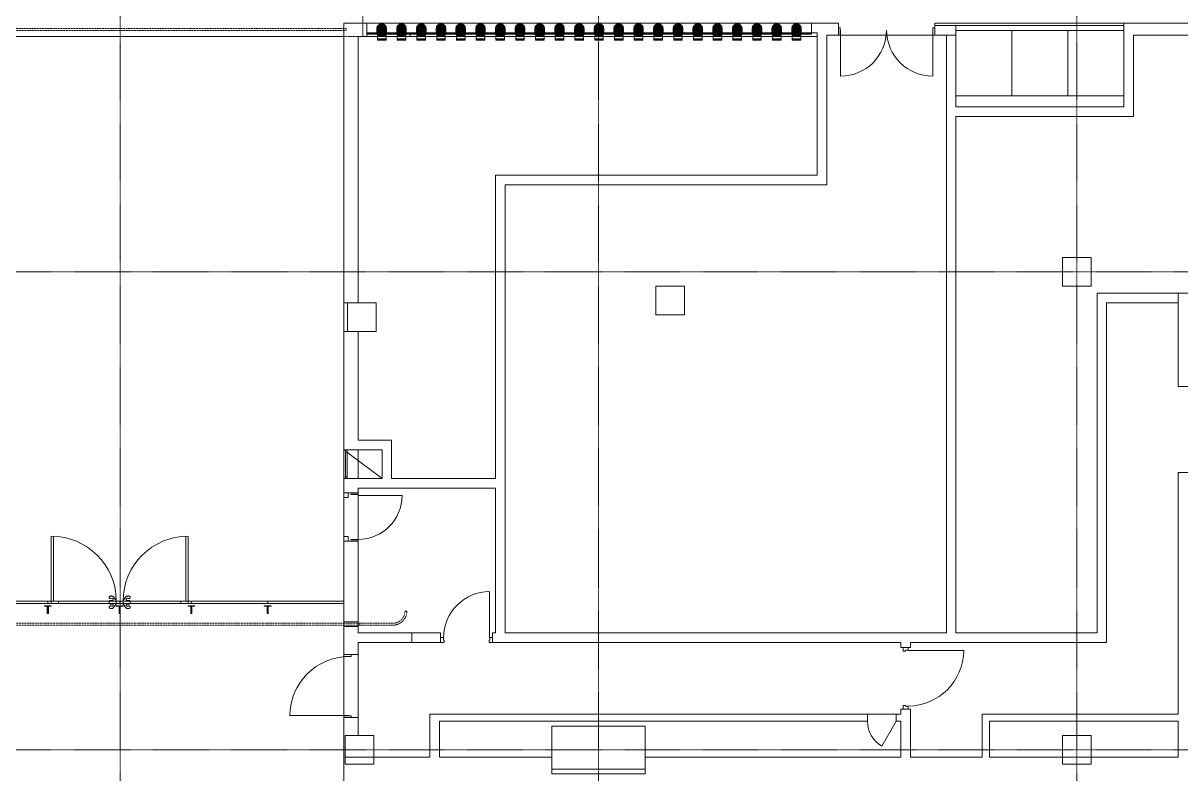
# Model space of a CAD drawing. Header units: millimetres. Extents: x -1578195 to 622687, y -255792 to 391308.
# Drawn here: x -1490784 to -1466575, y 65766 to 81466 of the extents above; entities that cross this region are included whole.
import ezdxf

# ---------------------------------------------------------------- set-up
doc = ezdxf.new("R2010")
doc.units = ezdxf.units.MM
doc.linetypes.add('Grid Line', pattern=[21, 12, -3, 3, -3])
doc.linetypes.add('Overhead', pattern=[1.8, 1.2, -0.6])
for name, color, linetype, lineweight in [('A-200-M_WALL', 113, 'Continuous', 9), ('A-200-M_WALL_INT', 2, 'Continuous', 9), ('A-214-M_CURT_WALL', 52, 'Continuous', 5), ('A-215-M_CURT_PANEL', 51, 'Continuous', 5), ('A-230-M_FLOOR', 192, 'Continuous', 18), ('A-314-M_WINDOW', 151, 'Continuous', 5), ('A-325-M_DOOR', 31, 'Continuous', 5), ('A-325-M_DOOR__FRAME', 31, 'Continuous', 18), ('A-770-MH_FFE_SA', 91, 'Overhead', 5), ('S-280-M_COLUMN', 52, 'Continuous', 9), ('Z-030-M_GRID', 191, 'Continuous', 5), ('Z-060-M_DETAIL', 92, 'Continuous', 5), ('Z-060-M_LINE_MEDIUM', 33, 'Continuous', 9)]:
    doc.layers.add(name, color=color, linetype=linetype, lineweight=lineweight)

# ---------------------------------------------------------------- blocks, each defined once
blk = doc.blocks.new('0291')
at = {"layer": 'A-214-M_CURT_WALL', "extrusion": (0, 0, -1)}
for points in [[(-45325, 105862), (-45350, 105862), (-45350, 106010), (-45408, 106010), (-45408, 106022), (-45268, 106022), (-45268, 106010), (-45325, 106010)], [(-46825, 105862), (-46850, 105862), (-46850, 106010), (-46908, 106010), (-46908, 106022), (-46768, 106022), (-46768, 106010), (-46825, 106010)], [(-48325, 105862), (-48350, 105862), (-48350, 106010), (-48408, 106010), (-48408, 106022), (-48268, 106022), (-48268, 106010), (-48325, 106010)], [(-49920, 105862), (-49945, 105862), (-49945, 106010), (-50003, 106010), (-50003, 106022), (-49863, 106022), (-49863, 106010), (-49920, 106010)]]:
    blk.add_hatch(color=1, dxfattribs=at).paths.add_polyline_path(points, flags=0)
at = {"layer": 'Z-060-M_DETAIL', "extrusion": (0, 0, -1)}
for points in [[(-52418, 117969), (-52418, 118094), (-52415, 118120), (-52405, 118144), (-52389, 118165), (-52368, 118181), (-52344, 118191), (-52318, 118194), (-52292, 118191), (-52268, 118181), (-52248, 118165), (-52232, 118144), (-52222, 118120), (-52218, 118094), (-52218, 117969)], [(-52831, 117969), (-52831, 118094), (-52828, 118120), (-52818, 118144), (-52802, 118165), (-52781, 118181), (-52757, 118191), (-52731, 118194), (-52705, 118191), (-52681, 118181), (-52661, 118165), (-52645, 118144), (-52635, 118120), (-52631, 118094), (-52631, 117969)], [(-53244, 117969), (-53244, 118094), (-53241, 118120), (-53231, 118144), (-53215, 118165), (-53194, 118181), (-53170, 118191), (-53144, 118194), (-53118, 118191), (-53094, 118181), (-53074, 118165), (-53058, 118144), (-53048, 118120), (-53044, 118094), (-53044, 117969)], [(-53657, 117969), (-53657, 118094), (-53654, 118120), (-53644, 118144), (-53628, 118165), (-53607, 118181), (-53583, 118191), (-53557, 118194), (-53531, 118191), (-53507, 118181), (-53487, 118165), (-53471, 118144), (-53461, 118120), (-53457, 118094), (-53457, 117969)], [(-54070, 117969), (-54070, 118094), (-54067, 118120), (-54057, 118144), (-54041, 118165), (-54020, 118181), (-53996, 118191), (-53970, 118194), (-53944, 118191), (-53920, 118181), (-53900, 118165), (-53884, 118144), (-53874, 118120), (-53870, 118094), (-53870, 117969)], [(-54483, 117969), (-54483, 118094), (-54480, 118120), (-54470, 118144), (-54454, 118165), (-54433, 118181), (-54409, 118191), (-54383, 118194), (-54357, 118191), (-54333, 118181), (-54313, 118165), (-54297, 118144), (-54287, 118120), (-54283, 118094), (-54283, 117969)], [(-54896, 117969), (-54896, 118094), (-54893, 118120), (-54883, 118144), (-54867, 118165), (-54846, 118181), (-54822, 118191), (-54796, 118194), (-54770, 118191), (-54746, 118181), (-54726, 118165), (-54710, 118144), (-54700, 118120), (-54696, 118094), (-54696, 117969)], [(-55309, 117969), (-55309, 118094), (-55306, 118120), (-55296, 118144), (-55280, 118165), (-55259, 118181), (-55235, 118191), (-55209, 118194), (-55183, 118191), (-55159, 118181), (-55139, 118165), (-55123, 118144), (-55113, 118120), (-55109, 118094), (-55109, 117969)], [(-55722, 117969), (-55722, 118094), (-55719, 118120), (-55709, 118144), (-55693, 118165), (-55672, 118181), (-55648, 118191), (-55622, 118194), (-55596, 118191), (-55572, 118181), (-55552, 118165), (-55536, 118144), (-55526, 118120), (-55522, 118094), (-55522, 117969)], [(-56135, 117969), (-56135, 118094), (-56132, 118120), (-56122, 118144), (-56106, 118165), (-56085, 118181), (-56061, 118191), (-56035, 118194), (-56009, 118191), (-55985, 118181), (-55965, 118165), (-55949, 118144), (-55939, 118120), (-55935, 118094), (-55935, 117969)], [(-56548, 117969), (-56548, 118094), (-56545, 118120), (-56535, 118144), (-56519, 118165), (-56498, 118181), (-56474, 118191), (-56448, 118194), (-56422, 118191), (-56398, 118181), (-56378, 118165), (-56362, 118144), (-56352, 118120), (-56348, 118094), (-56348, 117969)], [(-56961, 117969), (-56961, 118094), (-56958, 118120), (-56948, 118144), (-56932, 118165), (-56911, 118181), (-56887, 118191), (-56861, 118194), (-56835, 118191), (-56811, 118181), (-56791, 118165), (-56775, 118144), (-56765, 118120), (-56761, 118094), (-56761, 117969)], [(-57374, 117969), (-57374, 118094), (-57371, 118120), (-57361, 118144), (-57345, 118165), (-57324, 118181), (-57300, 118191), (-57274, 118194), (-57248, 118191), (-57224, 118181), (-57204, 118165), (-57188, 118144), (-57178, 118120), (-57174, 118094), (-57174, 117969)], [(-57787, 117969), (-57787, 118094), (-57784, 118120), (-57774, 118144), (-57758, 118165), (-57737, 118181), (-57713, 118191), (-57687, 118194), (-57661, 118191), (-57637, 118181), (-57617, 118165), (-57601, 118144), (-57591, 118120), (-57587, 118094), (-57587, 117969)], [(-58200, 117969), (-58200, 118094), (-58197, 118120), (-58187, 118144), (-58171, 118165), (-58150, 118181), (-58126, 118191), (-58100, 118194), (-58074, 118191), (-58050, 118181), (-58030, 118165), (-58014, 118144), (-58004, 118120), (-58000, 118094), (-58000, 117969)], [(-58613, 117969), (-58613, 118094), (-58610, 118120), (-58600, 118144), (-58584, 118165), (-58563, 118181), (-58539, 118191), (-58513, 118194), (-58487, 118191), (-58463, 118181), (-58443, 118165), (-58427, 118144), (-58417, 118120), (-58413, 118094), (-58413, 117969)], [(-59026, 117969), (-59026, 118094), (-59023, 118120), (-59013, 118144), (-58997, 118165), (-58976, 118181), (-58952, 118191), (-58926, 118194), (-58900, 118191), (-58876, 118181), (-58856, 118165), (-58840, 118144), (-58830, 118120), (-58826, 118094), (-58826, 117969)], [(-59439, 117969), (-59439, 118094), (-59436, 118120), (-59426, 118144), (-59410, 118165), (-59389, 118181), (-59365, 118191), (-59339, 118194), (-59313, 118191), (-59289, 118181), (-59269, 118165), (-59253, 118144), (-59243, 118120), (-59239, 118094), (-59239, 117969)], [(-59852, 117969), (-59852, 118094), (-59849, 118120), (-59839, 118144), (-59823, 118165), (-59802, 118181), (-59778, 118191), (-59752, 118194), (-59726, 118191), (-59702, 118181), (-59682, 118165), (-59666, 118144), (-59656, 118120), (-59652, 118094), (-59652, 117969)], [(-60265, 117969), (-60265, 118094), (-60262, 118120), (-60252, 118144), (-60236, 118165), (-60215, 118181), (-60191, 118191), (-60165, 118194), (-60139, 118191), (-60115, 118181), (-60095, 118165), (-60079, 118144), (-60069, 118120), (-60065, 118094), (-60065, 117969)], [(-60678, 117969), (-60678, 118094), (-60675, 118120), (-60665, 118144), (-60649, 118165), (-60628, 118181), (-60604, 118191), (-60578, 118194), (-60552, 118191), (-60528, 118181), (-60508, 118165), (-60492, 118144), (-60482, 118120), (-60478, 118094), (-60478, 117969)], [(-61091, 117969), (-61091, 118094), (-61088, 118120), (-61078, 118144), (-61062, 118165), (-61041, 118181), (-61017, 118191), (-60991, 118194), (-60965, 118191), (-60941, 118181), (-60921, 118165), (-60905, 118144), (-60895, 118120), (-60891, 118094), (-60891, 117969)]]:
    blk.add_hatch(color=1, dxfattribs=at).paths.add_polyline_path(points, flags=0)
at = {"layer": 'A-200-M_WALL', "color": 1, "lineweight": 5}
blk.add_line((67835, 118156), (67835, 118206), dxfattribs=at)
at = {"layer": 'A-200-M_WALL_INT', "color": 1}
for p, q in [((51525, 118206), (51525, 112356)), ((51525, 118206), (61868, 118206)), ((52005, 117981), (52005, 118206)), ((61308, 118206), (61308, 118006)), ((61868, 117956), (61868, 118206)), ((63882, 118206), (63882, 117956)), ((67835, 118206), (63882, 118206)), ((63882, 118156), (67835, 118156)), ((64325, 118056), (64325, 118156)), ((70325, 118206), (67835, 118206)), ((67835, 118156), (67835, 118056)), ((51825, 112356), (51825, 117926)), ((51825, 117926), (52005, 117926)), ((52218, 118006), (52005, 118006)), ((52218, 117981), (52005, 117981)), ((52005, 117926), (52005, 117976)), ((52005, 117976), (52218, 117976)), ((52631, 118006), (52418, 118006)), ((52631, 117981), (52418, 117981)), ((52418, 117976), (52631, 117976)), ((53044, 118006), (52831, 118006)), ((53044, 117981), (52831, 117981)), ((52831, 117976), (53044, 117976)), ((53457, 118006), (53244, 118006)), ((53457, 117981), (53244, 117981)), ((53244, 117976), (53457, 117976)), ((53870, 118006), (53657, 118006)), ((53870, 117981), (53657, 117981)), ((53657, 117976), (53870, 117976)), ((54283, 118006), (54070, 118006)), ((54283, 117981), (54070, 117981)), ((54070, 117976), (54283, 117976)), ((54696, 118006), (54483, 118006)), ((54696, 117981), (54483, 117981)), ((54483, 117976), (54696, 117976)), ((55109, 118006), (54896, 118006)), ((55109, 117981), (54896, 117981)), ((54896, 117976), (55109, 117976)), ((55522, 118006), (55309, 118006)), ((55522, 117981), (55309, 117981)), ((55309, 117976), (55522, 117976)), ((55935, 118006), (55722, 118006)), ((55935, 117981), (55722, 117981)), ((55722, 117976), (55935, 117976)), ((56348, 118006), (56135, 118006)), ((56348, 117981), (56135, 117981)), ((56135, 117976), (56348, 117976)), ((56761, 118006), (56548, 118006)), ((56761, 117981), (56548, 117981)), ((56548, 117976), (56761, 117976)), ((57174, 118006), (56961, 118006)), ((57174, 117981), (56961, 117981)), ((56961, 117976), (57174, 117976)), ((57587, 118006), (57374, 118006)), ((57587, 117981), (57374, 117981)), ((57374, 117976), (57587, 117976)), ((58000, 118006), (57787, 118006)), ((58000, 117981), (57787, 117981)), ((57787, 117976), (58000, 117976)), ((58413, 118006), (58200, 118006)), ((58413, 117981), (58200, 117981)), ((58200, 117976), (58413, 117976)), ((58826, 118006), (58613, 118006)), ((58826, 117981), (58613, 117981)), ((58613, 117976), (58826, 117976)), ((59239, 118006), (59026, 118006)), ((59239, 117981), (59026, 117981)), ((59026, 117976), (59239, 117976)), ((59652, 118006), (59439, 118006)), ((59652, 117981), (59439, 117981)), ((59439, 117976), (59652, 117976)), ((60065, 118006), (59852, 118006)), ((60065, 117981), (59852, 117981)), ((59852, 117976), (60065, 117976)), ((60478, 118006), (60265, 118006)), ((60478, 117981), (60265, 117981)), ((60265, 117976), (60478, 117976)), ((60891, 118006), (60678, 118006)), ((60891, 117981), (60678, 117981)), ((60678, 117976), (60891, 117976)), ((61425, 118006), (61091, 118006)), ((61308, 117981), (61091, 117981)), ((61091, 117976), (61308, 117976)), ((61308, 117976), (61308, 117981)), ((61425, 118006), (61425, 115026)), ((61625, 114826), (61625, 117956)), ((61625, 117956), (61868, 117956)), ((63882, 117956), (64325, 117956)), ((64325, 117956), (64125, 117956)), ((64125, 117956), (64125, 105456)), ((68035, 117956), (70325, 117956)), ((68035, 116256), (68035, 117956)), ((64325, 116456), (64325, 116686)), ((67835, 116686), (67835, 116456)), ((67835, 116456), (64325, 116456)), ((64325, 105456), (64325, 116256)), ((64325, 116256), (68035, 116256)), ((54700, 115026), (54700, 108684)), ((61425, 115026), (54700, 115026)), ((54900, 105456), (54900, 114826)), ((54900, 114826), (61625, 114826)), ((51525, 112356), (51825, 112356)), ((51600, 112356), (51525, 112356)), ((51525, 112356), (51525, 111756)), ((51600, 111756), (51600, 112356)), ((67275, 112556), (67275, 105456)), ((70325, 112556), (67275, 112556)), ((67475, 105256), (67475, 112356)), ((67475, 112356), (68975, 112356)), ((68975, 112556), (68975, 110606)), ((51525, 111756), (51600, 111756)), ((51525, 111756), (51525, 109279)), ((51825, 111756), (51600, 111756)), ((51825, 109484), (51825, 111756)), ((68975, 110606), (69175, 110606)), ((52525, 109484), (51825, 109484)), ((52525, 108684), (52525, 109484)), ((51525, 109284), (52325, 109284)), ((51595, 109284), (51825, 109284)), ((51825, 109284), (51825, 108684)), ((52325, 109284), (52325, 108684)), ((68975, 108806), (68975, 103756)), ((70075, 108806), (68975, 108806)), ((51525, 108689), (51525, 108384)), ((51825, 108684), (51525, 108684)), ((52325, 108684), (51825, 108684)), ((51825, 108484), (54700, 108484)), ((51825, 108384), (51825, 108484)), ((54700, 108684), (52525, 108684)), ((54700, 108484), (54700, 105456)), ((51525, 108384), (51825, 108384)), ((51825, 107370), (51525, 107370)), ((51525, 107370), (51525, 105686)), ((51825, 105686), (51825, 107370)), ((51525, 105686), (51825, 105686)), ((51825, 105586), (51525, 105586)), ((51525, 105586), (51525, 104999)), ((51825, 105456), (51825, 105586)), ((53549, 105456), (51825, 105456)), ((52950, 105256), (52950, 105456)), ((53549, 105256), (53549, 105456)), ((54700, 105456), (54637, 105456)), ((54637, 105456), (54637, 105256)), ((64125, 105456), (54900, 105456)), ((67275, 105456), (64325, 105456)), ((51825, 104999), (51825, 105256)), ((51825, 105256), (53549, 105256)), ((54637, 105256), (63175, 105256)), ((63175, 105256), (63175, 105150)), ((63175, 105150), (63375, 105150)), ((63375, 105256), (67475, 105256)), ((63375, 105150), (63375, 105256)), ((51525, 104999), (51825, 104999)), ((63375, 103862), (63175, 103862)), ((63175, 103862), (63175, 103756)), ((63375, 102856), (63375, 103862)), ((51825, 103685), (51525, 103685)), ((51525, 103685), (51525, 103306)), ((51825, 103306), (51825, 103685)), ((62475, 103756), (53325, 103756)), ((53325, 103756), (53325, 102856)), ((62475, 103606), (62475, 103756)), ((63175, 103756), (63075, 103756)), ((63075, 103756), (63075, 103606)), ((68975, 103756), (64875, 103756)), ((64875, 103756), (64875, 102856)), ((53525, 103606), (62475, 103606)), ((53525, 102856), (53525, 103606)), ((63075, 103606), (63175, 103606)), ((63175, 103606), (63175, 102856)), ((65025, 103606), (68975, 103606)), ((65025, 102856), (65025, 103606)), ((68975, 103606), (68975, 102856)), ((51525, 103306), (51525, 102706)), ((51550, 102856), (51550, 103306)), ((51550, 103306), (51825, 103306)), ((51525, 102706), (51527, 102706)), ((51527, 102706), (51527, 99576)), ((53325, 102856), (51550, 102856)), ((55875, 102856), (53525, 102856)), ((55875, 102606), (55875, 102856)), ((63175, 102856), (57825, 102856)), ((57825, 102856), (57825, 102606)), ((64875, 102856), (63375, 102856)), ((68975, 102856), (65025, 102856)), ((57825, 102606), (55875, 102606))]:
    blk.add_line(p, q, dxfattribs=at)
at = {"layer": 'A-214-M_CURT_WALL', "color": 1, "lineweight": 9, "extrusion": (0, 0, -1)}
for p, q in [((45338, 106022), (45268, 106022)), ((45268, 106022), (45268, 106010)), ((45268, 106010), (45325, 106010)), ((45325, 106010), (45325, 105862)), ((45325, 105862), (45350, 105862)), ((45408, 106022), (45338, 106022)), ((45350, 105862), (45350, 106010)), ((45350, 106010), (45408, 106010)), ((45408, 106010), (45408, 106022)), ((46838, 106022), (46768, 106022)), ((46768, 106022), (46768, 106010)), ((46768, 106010), (46825, 106010)), ((46825, 106010), (46825, 105862)), ((46825, 105862), (46850, 105862)), ((46908, 106022), (46838, 106022)), ((46850, 105862), (46850, 106010)), ((46850, 106010), (46908, 106010)), ((46908, 106010), (46908, 106022)), ((48338, 106022), (48268, 106022)), ((48268, 106022), (48268, 106010)), ((48268, 106010), (48325, 106010)), ((48325, 106010), (48325, 105862)), ((48325, 105862), (48350, 105862)), ((48408, 106022), (48338, 106022)), ((48350, 105862), (48350, 106010)), ((48350, 106010), (48408, 106010)), ((48408, 106010), (48408, 106022)), ((49933, 106022), (49863, 106022)), ((49863, 106022), (49863, 106010)), ((49863, 106010), (49920, 106010)), ((49920, 106010), (49920, 105862)), ((49920, 105862), (49945, 105862)), ((50003, 106022), (49933, 106022)), ((49945, 105862), (49945, 106010)), ((49945, 106010), (50003, 106010)), ((50003, 106010), (50003, 106022))]:
    blk.add_line(p, q, dxfattribs=at)
for centre, start, end in [((-52318, 118094), 36.6454, 42.023), ((-52318, 118094), 77.977, 83.3546), ((-52318, 118094), 96.6454, 102.023), ((-52318, 118094), 137.977, 143.3546), ((-52731, 118094), 36.6454, 42.023), ((-52731, 118094), 77.977, 83.3546), ((-52731, 118094), 96.6454, 102.023), ((-52731, 118094), 137.977, 143.3546), ((-53144, 118094), 36.6454, 42.023), ((-53144, 118094), 77.977, 83.3546), ((-53144, 118094), 96.6454, 102.023), ((-53144, 118094), 137.977, 143.3546), ((-53557, 118094), 36.6454, 42.023), ((-53557, 118094), 77.977, 83.3546), ((-53557, 118094), 96.6454, 102.023), ((-53557, 118094), 137.977, 143.3546), ((-53970, 118094), 36.6454, 42.023), ((-53970, 118094), 77.977, 83.3546), ((-53970, 118094), 96.6454, 102.023), ((-53970, 118094), 137.977, 143.3546), ((-54383, 118094), 36.6454, 42.023), ((-54383, 118094), 77.977, 83.3546), ((-54383, 118094), 96.6454, 102.023), ((-54383, 118094), 137.977, 143.3546), ((-54796, 118094), 36.6454, 42.023), ((-54796, 118094), 77.977, 83.3546), ((-54796, 118094), 96.6454, 102.023), ((-54796, 118094), 137.977, 143.3546), ((-55209, 118094), 36.6454, 42.023), ((-55209, 118094), 77.977, 83.3546), ((-55209, 118094), 96.6454, 102.023), ((-55209, 118094), 137.977, 143.3546), ((-55622, 118094), 36.6454, 42.023), ((-55622, 118094), 77.977, 83.3546), ((-55622, 118094), 96.6454, 102.023), ((-55622, 118094), 137.977, 143.3546), ((-56035, 118094), 36.6454, 42.023), ((-56035, 118094), 77.977, 83.3546), ((-56035, 118094), 96.6454, 102.023), ((-56035, 118094), 137.977, 143.3546), ((-56448, 118094), 36.6454, 42.023), ((-56448, 118094), 77.977, 83.3546), ((-56448, 118094), 96.6454, 102.023), ((-56448, 118094), 137.977, 143.3546), ((-56861, 118094), 36.6454, 42.023), ((-56861, 118094), 77.977, 83.3546), ((-56861, 118094), 96.6454, 102.023), ((-56861, 118094), 137.977, 143.3546), ((-57274, 118094), 36.6454, 42.023), ((-57274, 118094), 77.977, 83.3546), ((-57274, 118094), 96.6454, 102.023), ((-57274, 118094), 137.977, 143.3546), ((-57687, 118094), 36.6454, 42.023), ((-57687, 118094), 77.977, 83.3546), ((-57687, 118094), 96.6454, 102.023), ((-57687, 118094), 137.977, 143.3546), ((-58100, 118094), 36.6454, 42.023), ((-58100, 118094), 77.977, 83.3546), ((-58100, 118094), 96.6454, 102.023), ((-58100, 118094), 137.977, 143.3546), ((-58513, 118094), 36.6454, 42.023), ((-58513, 118094), 77.977, 83.3546), ((-58513, 118094), 96.6454, 102.023), ((-58513, 118094), 137.977, 143.3546), ((-58926, 118094), 36.6454, 42.023), ((-58926, 118094), 77.977, 83.3546), ((-58926, 118094), 96.6454, 102.023), ((-58926, 118094), 137.977, 143.3546), ((-59339, 118094), 36.6454, 42.023), ((-59339, 118094), 77.977, 83.3546), ((-59339, 118094), 96.6454, 102.023), ((-59339, 118094), 137.977, 143.3546), ((-59752, 118094), 36.6454, 42.023), ((-59752, 118094), 77.977, 83.3546), ((-59752, 118094), 96.6454, 102.023), ((-59752, 118094), 137.977, 143.3546), ((-60165, 118094), 36.6454, 42.023), ((-60165, 118094), 77.977, 83.3546), ((-60165, 118094), 96.6454, 102.023), ((-60165, 118094), 137.977, 143.3546), ((-60578, 118094), 36.6454, 42.023), ((-60578, 118094), 77.977, 83.3546), ((-60578, 118094), 96.6454, 102.023), ((-60578, 118094), 137.977, 143.3546), ((-60991, 118094), 36.6454, 42.023), ((-60991, 118094), 77.977, 83.3546), ((-60991, 118094), 96.6454, 102.023), ((-60991, 118094), 137.977, 143.3546), ((-52318, 118094), 17.977, 23.3546), ((-52318, 118094), 156.6454, 162.023), ((-52731, 118094), 17.977, 23.3546), ((-52731, 118094), 156.6454, 162.023), ((-53144, 118094), 17.977, 23.3546), ((-53144, 118094), 156.6454, 162.023), ((-53557, 118094), 17.977, 23.3546), ((-53557, 118094), 156.6454, 162.023), ((-53970, 118094), 17.977, 23.3546), ((-53970, 118094), 156.6454, 162.023), ((-54383, 118094), 17.977, 23.3546), ((-54383, 118094), 156.6454, 162.023), ((-54796, 118094), 17.977, 23.3546), ((-54796, 118094), 156.6454, 162.023), ((-55209, 118094), 17.977, 23.3546), ((-55209, 118094), 156.6454, 162.023), ((-55622, 118094), 17.977, 23.3546), ((-55622, 118094), 156.6454, 162.023), ((-56035, 118094), 17.977, 23.3546), ((-56035, 118094), 156.6454, 162.023), ((-56448, 118094), 17.977, 23.3546), ((-56448, 118094), 156.6454, 162.023), ((-56861, 118094), 17.977, 23.3546), ((-56861, 118094), 156.6454, 162.023), ((-57274, 118094), 17.977, 23.3546), ((-57274, 118094), 156.6454, 162.023), ((-57687, 118094), 17.977, 23.3546), ((-57687, 118094), 156.6454, 162.023), ((-58100, 118094), 17.977, 23.3546), ((-58100, 118094), 156.6454, 162.023), ((-58513, 118094), 17.977, 23.3546), ((-58513, 118094), 156.6454, 162.023), ((-58926, 118094), 17.977, 23.3546), ((-58926, 118094), 156.6454, 162.023), ((-59339, 118094), 17.977, 23.3546), ((-59339, 118094), 156.6454, 162.023), ((-59752, 118094), 17.977, 23.3546), ((-59752, 118094), 156.6454, 162.023), ((-60165, 118094), 17.977, 23.3546), ((-60165, 118094), 156.6454, 162.023), ((-60578, 118094), 17.977, 23.3546), ((-60578, 118094), 156.6454, 162.023), ((-60991, 118094), 17.977, 23.3546), ((-60991, 118094), 156.6454, 162.023)]:
    blk.add_arc(centre, 100, start, end, dxfattribs=at)
at = {"layer": 'A-215-M_CURT_PANEL', "color": 1, "lineweight": 9}
for p, q in [((45338, 106116), (43743, 106116)), ((43743, 106072), (45338, 106072)), ((49933, 106116), (48338, 106116)), ((48338, 106072), (49933, 106072)), ((49933, 106072), (49933, 106116)), ((51525, 106116), (49933, 106116)), ((49933, 106116), (49933, 106072)), ((49933, 106072), (51525, 106072)), ((51525, 106072), (51525, 106116))]:
    blk.add_line(p, q, dxfattribs=at)
at = {"layer": 'A-230-M_FLOOR', "color": 1}
for p, q in [((51525, 117926), (42150, 117926)), ((54025, 117926), (52005, 117926)), ((52916, 117981), (52916, 118006)), ((52916, 117926), (52916, 117976)), ((54675, 117926), (54025, 117926)), ((59859, 117926), (54675, 117926)), ((60509, 117926), (59859, 117926)), ((61425, 117926), (60509, 117926)), ((63845, 117956), (61905, 117956)), ((51525, 107470), (51525, 108284)), ((51825, 108384), (51825, 108354)), ((51825, 108347), (51825, 107407)), ((51825, 107400), (51825, 107370)), ((51525, 105586), (51525, 105686)), ((51825, 105686), (51825, 105586)), ((51525, 103722), (51525, 104962)), ((51825, 104999), (51825, 103685)), ((62475, 103756), (63075, 103756)), ((51525, 102681), (51525, 102706)), ((51527, 102681), (51525, 102681))]:
    blk.add_line(p, q, dxfattribs=at)
at = {"layer": 'A-314-M_WINDOW', "color": 1, "lineweight": 18}
for p, q in [((51525, 109279), (51525, 108689)), ((51560, 109279), (51525, 109279)), ((51560, 109284), (51560, 109244)), ((51560, 108689), (51560, 109279)), ((51560, 109244), (51595, 109244)), ((51595, 109244), (51595, 109284)), ((51595, 108724), (51560, 108724)), ((51560, 108724), (51560, 108684)), ((51595, 108684), (51595, 108724)), ((51525, 108689), (51560, 108689))]:
    blk.add_line(p, q, dxfattribs=at)
at = {"layer": 'A-314-M_WINDOW', "color": 1}
blk.add_line((51595, 109244), (51595, 108724), dxfattribs=at)
at = {"layer": 'A-325-M_DOOR', "color": 1}
for p, q in [((61908, 118062), (61908, 117097)), ((63842, 118062), (63842, 117097)), ((51825, 108328), (52743, 108328)), ((45408, 107477), (45408, 106117)), ((45453, 107476), (45453, 106117)), ((48223, 107476), (48223, 106117)), ((48268, 107477), (48268, 106117)), ((54574, 105356), (54574, 106318)), ((45453, 106117), (45408, 106117)), ((46618, 106117), (45558, 106117)), ((45558, 106117), (45558, 106072)), ((45558, 106072), (46618, 106072)), ((46618, 106117), (46768, 106117)), ((46618, 106072), (46618, 106117)), ((46768, 106072), (46618, 106072)), ((46908, 106117), (47058, 106117)), ((47058, 106072), (46908, 106072)), ((48118, 106117), (47058, 106117)), ((47058, 106117), (47058, 106072)), ((47058, 106072), (48118, 106072)), ((48118, 106072), (48118, 106117)), ((48223, 106117), (48268, 106117)), ((63325, 105087), (64487, 105087))]:
    blk.add_line(p, q, dxfattribs=at)
at = {"layer": 'A-325-M_DOOR', "color": 1, "lineweight": 9}
for p, q in [((45408, 106117), (45338, 106117)), ((45338, 106117), (45338, 106072)), ((45338, 106072), (45408, 106072)), ((45558, 106117), (45408, 106117)), ((45408, 106117), (45408, 106072)), ((45408, 106072), (45408, 106117)), ((45408, 106072), (45558, 106072)), ((46768, 106072), (46768, 106117)), ((46838, 106117), (46768, 106117)), ((46768, 106117), (46768, 106072)), ((46768, 106072), (46838, 106072)), ((46838, 106072), (46838, 106117)), ((46838, 106117), (46908, 106117)), ((46838, 106072), (46838, 106117)), ((46908, 106072), (46838, 106072)), ((46908, 106072), (46908, 106117)), ((46908, 106117), (46908, 106072)), ((48118, 106117), (48268, 106117)), ((48268, 106072), (48118, 106072)), ((48268, 106117), (48268, 106072)), ((48268, 106117), (48338, 106117)), ((48268, 106072), (48268, 106117)), ((48338, 106072), (48268, 106072)), ((48338, 106117), (48338, 106072)), ((53549, 105356), (53609, 105356)), ((53549, 105256), (53549, 105356)), ((53609, 105356), (53609, 105303)), ((54577, 105356), (54637, 105356)), ((54577, 105303), (54577, 105356)), ((54637, 105356), (54637, 105256)), ((53624, 105256), (53549, 105256)), ((53609, 105303), (53624, 105303)), ((53624, 105303), (53624, 105256)), ((54562, 105256), (54562, 105303)), ((54562, 105303), (54577, 105303)), ((54637, 105256), (54562, 105256)), ((63325, 105150), (63225, 105150)), ((63225, 105150), (63225, 105075)), ((63225, 105075), (63272, 105075)), ((63272, 105075), (63272, 105090)), ((63272, 105090), (63325, 105090)), ((63325, 105090), (63325, 105150)), ((51525, 104962), (51525, 104999)), ((51677, 104962), (51525, 104962)), ((51677, 104999), (51677, 104962)), ((63272, 103937), (63225, 103937)), ((63225, 103937), (63225, 103862)), ((63225, 103862), (63325, 103862)), ((63272, 103922), (63272, 103937)), ((63325, 103922), (63272, 103922)), ((63325, 103862), (63325, 103922)), ((51525, 103722), (51677, 103722)), ((51525, 103685), (51525, 103722)), ((51677, 103722), (51677, 103685)), ((63075, 103606), (62775, 103087))]:
    blk.add_line(p, q, dxfattribs=at)
at = {"layer": 'A-325-M_DOOR', "color": 1, "flags": 128}
for points in [[(46629, 106219), (46627, 106217), (46625, 106215), (46623, 106212), (46621, 106209), (46619, 106206), (46619, 106203), (46618, 106199), (46618, 106196), (46618, 106192), (46619, 106189), (46620, 106186), (46622, 106183), (46623, 106181), (46625, 106178), (46628, 106176), (46631, 106174), (46634, 106173), (46637, 106171), (46640, 106171), (46644, 106170), (46647, 106170), (46650, 106171), (46653, 106172), (46656, 106173)], [(46680, 106131), (46677, 106131), (46674, 106131), (46671, 106131), (46668, 106131), (46665, 106131), (46662, 106131), (46659, 106131), (46657, 106131), (46654, 106131), (46651, 106131), (46648, 106131), (46645, 106131), (46642, 106131), (46639, 106131), (46636, 106131), (46633, 106131), (46630, 106130), (46628, 106130), (46625, 106129), (46622, 106127), (46620, 106125), (46619, 106123), (46618, 106120), (46618, 106117)], [(46618, 106072), (46618, 106069), (46619, 106066), (46620, 106064), (46622, 106062), (46625, 106060), (46628, 106060), (46630, 106059), (46633, 106059), (46636, 106059), (46639, 106058), (46642, 106058), (46645, 106058), (46648, 106058), (46651, 106058), (46654, 106058), (46657, 106058), (46659, 106058), (46662, 106058), (46665, 106058), (46668, 106058), (46671, 106058), (46674, 106058), (46677, 106058), (46680, 106058)], [(46768, 106117), (46768, 106125), (46767, 106134), (46764, 106141), (46757, 106146), (46751, 106151), (46745, 106157), (46740, 106163), (46735, 106170), (46731, 106177), (46726, 106184), (46722, 106191), (46718, 106198), (46712, 106204), (46706, 106210), (46700, 106215), (46693, 106219), (46685, 106222), (46677, 106224), (46669, 106226), (46661, 106226), (46653, 106226), (46644, 106225), (46637, 106223), (46629, 106219)], [(46629, 105971), (46637, 105967), (46644, 105964), (46653, 105963), (46661, 105963), (46669, 105964), (46677, 105965), (46685, 105967), (46693, 105970), (46700, 105975), (46706, 105979), (46712, 105985), (46718, 105991), (46722, 105998), (46726, 106005), (46731, 106012), (46735, 106019), (46740, 106026), (46745, 106032), (46751, 106038), (46757, 106043), (46764, 106048), (46767, 106056), (46768, 106064), (46768, 106072)], [(46656, 106173), (46664, 106177), (46672, 106179), (46679, 106179)], [(46679, 106179), (46682, 106179), (46685, 106178), (46688, 106177), (46691, 106176), (46693, 106174), (46696, 106172), (46698, 106170), (46700, 106167), (46701, 106164), (46702, 106161), (46702, 106158), (46703, 106155), (46703, 106153), (46702, 106150), (46701, 106147), (46700, 106144), (46698, 106141), (46696, 106139), (46694, 106137), (46691, 106135), (46688, 106133), (46685, 106132), (46683, 106132), (46680, 106131)], [(46680, 106058), (46683, 106058), (46685, 106057), (46688, 106056), (46691, 106055), (46694, 106053), (46696, 106051), (46698, 106048), (46700, 106045), (46701, 106043), (46702, 106040), (46703, 106037), (46703, 106034), (46702, 106031), (46702, 106028), (46701, 106025), (46700, 106022), (46698, 106020), (46696, 106017), (46693, 106015), (46691, 106013), (46688, 106012), (46685, 106011), (46682, 106010), (46679, 106010)], [(47046, 106219), (47039, 106223), (47031, 106225), (47023, 106226), (47015, 106226), (47007, 106226), (46999, 106224), (46991, 106222), (46983, 106219), (46976, 106215), (46969, 106210), (46963, 106204), (46958, 106198), (46954, 106191), (46949, 106184), (46945, 106177), (46941, 106170), (46936, 106163), (46931, 106157), (46925, 106151), (46918, 106146), (46912, 106141), (46909, 106134), (46908, 106125), (46908, 106117)], [(46908, 106072), (46908, 106064), (46909, 106056), (46912, 106048), (46918, 106043), (46925, 106038), (46931, 106032), (46936, 106026), (46941, 106019), (46945, 106012), (46949, 106005), (46954, 105998), (46958, 105991), (46963, 105985), (46969, 105979), (46976, 105975), (46983, 105970), (46991, 105967), (46999, 105965), (47007, 105964), (47015, 105963), (47023, 105963), (47031, 105964), (47039, 105967), (47046, 105971)], [(46996, 106131), (46993, 106132), (46990, 106132), (46987, 106133), (46985, 106135), (46982, 106137), (46980, 106139), (46978, 106141), (46976, 106144), (46975, 106147), (46974, 106150), (46973, 106153), (46973, 106155), (46973, 106158), (46974, 106161), (46975, 106164), (46976, 106167), (46978, 106170), (46980, 106172), (46982, 106174), (46985, 106176), (46988, 106177), (46991, 106178), (46994, 106179), (46996, 106179)], [(46996, 106010), (46994, 106010), (46991, 106011), (46988, 106012), (46985, 106013), (46982, 106015), (46980, 106017), (46978, 106020), (46976, 106022), (46975, 106025), (46974, 106028), (46973, 106031), (46973, 106034), (46973, 106037), (46974, 106040), (46975, 106043), (46976, 106045), (46978, 106048), (46980, 106051), (46982, 106053), (46985, 106055), (46987, 106056), (46990, 106057), (46993, 106058), (46996, 106058)], [(46996, 106179), (47004, 106179), (47012, 106177), (47020, 106173)], [(47058, 106117), (47058, 106120), (47057, 106123), (47056, 106125), (47053, 106127), (47051, 106129), (47048, 106130), (47045, 106130), (47042, 106131), (47040, 106131), (47037, 106131), (47034, 106131), (47031, 106131), (47028, 106131), (47025, 106131), (47022, 106131), (47019, 106131), (47016, 106131), (47013, 106131), (47011, 106131), (47008, 106131), (47005, 106131), (47002, 106131), (46999, 106131), (46996, 106131)], [(46996, 106058), (46999, 106058), (47002, 106058), (47005, 106058), (47008, 106058), (47011, 106058), (47013, 106058), (47016, 106058), (47019, 106058), (47022, 106058), (47025, 106058), (47028, 106058), (47031, 106058), (47034, 106058), (47037, 106058), (47040, 106059), (47042, 106059), (47045, 106059), (47048, 106060), (47051, 106060), (47053, 106062), (47056, 106064), (47057, 106066), (47058, 106069), (47058, 106072)], [(47020, 106173), (47022, 106172), (47025, 106171), (47029, 106170), (47032, 106170), (47035, 106171), (47039, 106171), (47042, 106173), (47045, 106174), (47048, 106176), (47050, 106178), (47052, 106181), (47054, 106183), (47056, 106186), (47057, 106189), (47057, 106192), (47058, 106196), (47058, 106199), (47057, 106203), (47056, 106206), (47055, 106209), (47053, 106212), (47051, 106215), (47049, 106217), (47046, 106219)], [(46656, 106016), (46653, 106017), (46650, 106018), (46647, 106019), (46644, 106019), (46640, 106019), (46637, 106018), (46634, 106017), (46631, 106015), (46628, 106013), (46625, 106011), (46623, 106009), (46622, 106006), (46620, 106003), (46619, 106000), (46618, 105997), (46618, 105994), (46618, 105990), (46619, 105987), (46619, 105983), (46621, 105980), (46623, 105977), (46625, 105975), (46627, 105973), (46629, 105971)], [(46679, 106010), (46672, 106011), (46664, 106013), (46656, 106016)], [(47020, 106016), (47012, 106013), (47004, 106011), (46996, 106010)], [(47046, 105971), (47049, 105973), (47051, 105975), (47053, 105977), (47055, 105980), (47056, 105983), (47057, 105987), (47058, 105990), (47058, 105994), (47057, 105997), (47057, 106000), (47056, 106003), (47054, 106006), (47052, 106009), (47050, 106011), (47048, 106013), (47045, 106015), (47042, 106017), (47039, 106018), (47035, 106019), (47032, 106019), (47029, 106019), (47025, 106018), (47022, 106017), (47020, 106016)]]:
    blk.add_lwpolyline(points, dxfattribs=at)
at = {"layer": 'A-325-M_DOOR', "color": 1}
for centre, radius, start, end in [((61908, 118062), 966, 270, 0), ((63842, 118062), 966, 180, 270), ((45408, 106117), 1360, 0, 90), ((48268, 106117), 1360, 90, 180), ((54574, 105356), 962, 90, 180), ((63325, 105087), 1162, 270, 0), ((63075, 103606), 600, 180, 240)]:
    blk.add_arc(centre, radius, start, end, dxfattribs=at)
at = {"layer": 'A-325-M_DOOR__FRAME', "color": 1}
for p, q in [((61905, 118108), (61868, 118108)), ((61868, 118108), (61868, 117956)), ((61868, 117956), (61905, 117956)), ((61905, 117956), (61905, 118108)), ((63882, 118108), (63845, 118108)), ((63845, 118108), (63845, 117956)), ((63845, 117956), (63882, 117956)), ((63882, 117956), (63882, 118108)), ((51525, 108384), (51615, 108384)), ((51525, 108284), (51525, 108384)), ((51615, 108284), (51525, 108284)), ((51615, 108384), (51615, 108284)), ((51673, 108354), (51825, 108354)), ((51673, 108347), (51673, 108354)), ((51825, 108347), (51673, 108347)), ((51825, 108354), (51825, 108347)), ((51525, 107470), (51615, 107470)), ((51525, 107370), (51525, 107470)), ((51615, 107370), (51525, 107370)), ((51615, 107470), (51615, 107370)), ((51673, 107407), (51825, 107407)), ((51673, 107400), (51673, 107407)), ((51825, 107400), (51673, 107400)), ((51825, 107407), (51825, 107400)), ((51633, 103725), (50399, 103725))]:
    blk.add_line(p, q, dxfattribs=at)
for centre, radius, start, end in [((51825, 108328), 918, 270, 0), ((51633, 103725), 1234, 90, 180)]:
    blk.add_arc(centre, radius, start, end, dxfattribs=at)
at = {"layer": 'A-770-MH_FFE_SA', "color": 1}
for p, q in [((51925, 117926), (51925, 118976)), ((41850, 117926), (51925, 117926)), ((51575, 118096), (42100, 118096)), ((42100, 118056), (51575, 118056)), ((51575, 118056), (51575, 118096)), ((52805, 105911), (52845, 105911)), ((42100, 105656), (51850, 105656)), ((51850, 105616), (42100, 105616)), ((51850, 105656), (52550, 105656)), ((51850, 105656), (51850, 105616)), ((51850, 105616), (52550, 105616))]:
    blk.add_line(p, q, dxfattribs=at)
for radius in [255, 295]:
    blk.add_arc((52550, 105911), radius, 270, 0, dxfattribs=at)
at = {"layer": 'S-280-M_COLUMN', "color": 1, "lineweight": 13}
for p, q in [((66550, 113306), (66550, 112706)), ((67150, 113306), (66550, 113306)), ((67150, 112706), (67150, 113306)), ((58050, 112706), (58050, 112106)), ((58650, 112706), (58050, 112706)), ((58650, 112106), (58650, 112706)), ((66550, 112706), (67150, 112706)), ((51600, 112356), (51600, 111756)), ((52200, 112356), (51600, 112356)), ((52200, 111756), (52200, 112356)), ((58050, 112106), (58650, 112106)), ((51600, 111756), (52200, 111756)), ((57825, 103506), (55875, 103506)), ((55875, 103506), (55875, 102506)), ((57825, 102506), (57825, 103506)), ((51550, 103306), (51550, 102706)), ((52150, 103306), (51550, 103306)), ((52150, 102706), (52150, 103306)), ((66550, 103306), (66550, 102706)), ((67150, 103306), (66550, 103306)), ((67150, 102706), (67150, 103306)), ((51550, 102706), (52150, 102706)), ((66550, 102706), (67150, 102706)), ((55875, 102506), (57825, 102506))]:
    blk.add_line(p, q, dxfattribs=at)
at = {"layer": 'Z-030-M_GRID', "color": 1, "linetype": 'Grid Line'}
for p, q in [((46850, 148869), (46850, 92240)), ((56850, 148869), (56850, 92240)), ((66850, 148869), (66850, 92240)), ((133257, 113006), (-14409, 113006)), ((133257, 103006), (-14409, 103006))]:
    blk.add_line(p, q, dxfattribs=at)
at = {"layer": 'Z-060-M_DETAIL', "color": 1, "extrusion": (0, 0, -1)}
for p, q in [((52408, 117948), (52228, 117948)), ((52228, 117948), (52228, 117849)), ((52408, 117936), (52228, 117936)), ((52243, 117969), (52243, 117979)), ((52243, 117979), (52393, 117979)), ((52253, 117969), (52243, 117969)), ((52243, 117969), (52243, 117924)), ((52243, 117924), (52253, 117924)), ((52253, 117924), (52253, 117969)), ((52323, 118094), (52313, 118094)), ((52313, 118094), (52313, 117969)), ((52323, 118094), (52323, 117969)), ((52393, 117969), (52383, 117969)), ((52383, 117969), (52383, 117924)), ((52383, 117924), (52393, 117924)), ((52393, 117979), (52393, 117969)), ((52393, 117924), (52393, 117969)), ((52408, 117849), (52408, 117948)), ((52821, 117948), (52641, 117948)), ((52641, 117948), (52641, 117849)), ((52821, 117936), (52641, 117936)), ((52656, 117969), (52656, 117979)), ((52656, 117979), (52806, 117979)), ((52666, 117969), (52656, 117969)), ((52656, 117969), (52656, 117924)), ((52656, 117924), (52666, 117924)), ((52666, 117924), (52666, 117969)), ((52736, 118094), (52726, 118094)), ((52726, 118094), (52726, 117969)), ((52736, 118094), (52736, 117969)), ((52806, 117969), (52796, 117969)), ((52796, 117969), (52796, 117924)), ((52796, 117924), (52806, 117924)), ((52806, 117979), (52806, 117969)), ((52806, 117924), (52806, 117969)), ((52821, 117849), (52821, 117948)), ((53234, 117948), (53054, 117948)), ((53054, 117948), (53054, 117849)), ((53234, 117936), (53054, 117936)), ((53069, 117969), (53069, 117979)), ((53069, 117979), (53219, 117979)), ((53079, 117969), (53069, 117969)), ((53069, 117969), (53069, 117924)), ((53069, 117924), (53079, 117924)), ((53079, 117924), (53079, 117969)), ((53149, 118094), (53139, 118094)), ((53139, 118094), (53139, 117969)), ((53149, 118094), (53149, 117969)), ((53219, 117969), (53209, 117969)), ((53209, 117969), (53209, 117924)), ((53209, 117924), (53219, 117924)), ((53219, 117979), (53219, 117969)), ((53219, 117924), (53219, 117969)), ((53234, 117849), (53234, 117948)), ((53647, 117948), (53467, 117948)), ((53467, 117948), (53467, 117849)), ((53647, 117936), (53467, 117936)), ((53482, 117969), (53482, 117979)), ((53482, 117979), (53632, 117979)), ((53492, 117969), (53482, 117969)), ((53482, 117969), (53482, 117924)), ((53482, 117924), (53492, 117924)), ((53492, 117924), (53492, 117969)), ((53562, 118094), (53552, 118094)), ((53552, 118094), (53552, 117969)), ((53562, 118094), (53562, 117969)), ((53632, 117969), (53622, 117969)), ((53622, 117969), (53622, 117924)), ((53622, 117924), (53632, 117924)), ((53632, 117979), (53632, 117969)), ((53632, 117924), (53632, 117969)), ((53647, 117849), (53647, 117948)), ((54060, 117948), (53880, 117948)), ((53880, 117948), (53880, 117849)), ((54060, 117936), (53880, 117936)), ((53895, 117969), (53895, 117979)), ((53895, 117979), (54045, 117979)), ((53905, 117969), (53895, 117969)), ((53895, 117969), (53895, 117924)), ((53895, 117924), (53905, 117924)), ((53905, 117924), (53905, 117969)), ((53975, 118094), (53965, 118094)), ((53965, 118094), (53965, 117969)), ((53975, 118094), (53975, 117969)), ((54045, 117969), (54035, 117969)), ((54035, 117969), (54035, 117924)), ((54035, 117924), (54045, 117924)), ((54045, 117979), (54045, 117969)), ((54045, 117924), (54045, 117969)), ((54060, 117849), (54060, 117948)), ((54473, 117948), (54293, 117948)), ((54293, 117948), (54293, 117849)), ((54473, 117936), (54293, 117936)), ((54308, 117969), (54308, 117979)), ((54308, 117979), (54458, 117979)), ((54318, 117969), (54308, 117969)), ((54308, 117969), (54308, 117924)), ((54308, 117924), (54318, 117924)), ((54318, 117924), (54318, 117969)), ((54388, 118094), (54378, 118094)), ((54378, 118094), (54378, 117969)), ((54388, 118094), (54388, 117969)), ((54458, 117969), (54448, 117969)), ((54448, 117969), (54448, 117924)), ((54448, 117924), (54458, 117924)), ((54458, 117979), (54458, 117969)), ((54458, 117924), (54458, 117969)), ((54473, 117849), (54473, 117948)), ((54886, 117948), (54706, 117948)), ((54706, 117948), (54706, 117849)), ((54886, 117936), (54706, 117936)), ((54721, 117969), (54721, 117979)), ((54721, 117979), (54871, 117979)), ((54731, 117969), (54721, 117969)), ((54721, 117969), (54721, 117924)), ((54721, 117924), (54731, 117924)), ((54731, 117924), (54731, 117969)), ((54801, 118094), (54791, 118094)), ((54791, 118094), (54791, 117969)), ((54801, 118094), (54801, 117969)), ((54871, 117969), (54861, 117969)), ((54861, 117969), (54861, 117924)), ((54861, 117924), (54871, 117924)), ((54871, 117979), (54871, 117969)), ((54871, 117924), (54871, 117969)), ((54886, 117849), (54886, 117948)), ((55299, 117948), (55119, 117948)), ((55119, 117948), (55119, 117849)), ((55299, 117936), (55119, 117936)), ((55134, 117969), (55134, 117979)), ((55134, 117979), (55284, 117979)), ((55144, 117969), (55134, 117969)), ((55134, 117969), (55134, 117924)), ((55134, 117924), (55144, 117924)), ((55144, 117924), (55144, 117969)), ((55214, 118094), (55204, 118094)), ((55204, 118094), (55204, 117969)), ((55214, 118094), (55214, 117969)), ((55284, 117969), (55274, 117969)), ((55274, 117969), (55274, 117924)), ((55274, 117924), (55284, 117924)), ((55284, 117979), (55284, 117969)), ((55284, 117924), (55284, 117969)), ((55299, 117849), (55299, 117948)), ((55712, 117948), (55532, 117948)), ((55532, 117948), (55532, 117849)), ((55712, 117936), (55532, 117936)), ((55547, 117969), (55547, 117979)), ((55547, 117979), (55697, 117979)), ((55557, 117969), (55547, 117969)), ((55547, 117969), (55547, 117924)), ((55547, 117924), (55557, 117924)), ((55557, 117924), (55557, 117969)), ((55627, 118094), (55617, 118094)), ((55617, 118094), (55617, 117969)), ((55627, 118094), (55627, 117969)), ((55697, 117969), (55687, 117969)), ((55687, 117969), (55687, 117924)), ((55687, 117924), (55697, 117924)), ((55697, 117979), (55697, 117969)), ((55697, 117924), (55697, 117969)), ((55712, 117849), (55712, 117948)), ((56125, 117948), (55945, 117948)), ((55945, 117948), (55945, 117849)), ((56125, 117936), (55945, 117936)), ((55960, 117969), (55960, 117979)), ((55960, 117979), (56110, 117979)), ((55970, 117969), (55960, 117969)), ((55960, 117969), (55960, 117924)), ((55960, 117924), (55970, 117924)), ((55970, 117924), (55970, 117969)), ((56040, 118094), (56030, 118094)), ((56030, 118094), (56030, 117969)), ((56040, 118094), (56040, 117969)), ((56110, 117969), (56100, 117969)), ((56100, 117969), (56100, 117924)), ((56100, 117924), (56110, 117924)), ((56110, 117979), (56110, 117969)), ((56110, 117924), (56110, 117969)), ((56125, 117849), (56125, 117948)), ((56538, 117948), (56358, 117948)), ((56358, 117948), (56358, 117849)), ((56538, 117936), (56358, 117936)), ((56373, 117969), (56373, 117979)), ((56373, 117979), (56523, 117979)), ((56383, 117969), (56373, 117969)), ((56373, 117969), (56373, 117924)), ((56373, 117924), (56383, 117924)), ((56383, 117924), (56383, 117969)), ((56453, 118094), (56443, 118094)), ((56443, 118094), (56443, 117969)), ((56453, 118094), (56453, 117969)), ((56523, 117969), (56513, 117969)), ((56513, 117969), (56513, 117924)), ((56513, 117924), (56523, 117924)), ((56523, 117979), (56523, 117969)), ((56523, 117924), (56523, 117969)), ((56538, 117849), (56538, 117948)), ((56951, 117948), (56771, 117948)), ((56771, 117948), (56771, 117849)), ((56951, 117936), (56771, 117936)), ((56786, 117969), (56786, 117979)), ((56786, 117979), (56936, 117979)), ((56796, 117969), (56786, 117969)), ((56786, 117969), (56786, 117924)), ((56786, 117924), (56796, 117924)), ((56796, 117924), (56796, 117969)), ((56866, 118094), (56856, 118094)), ((56856, 118094), (56856, 117969)), ((56866, 118094), (56866, 117969)), ((56936, 117969), (56926, 117969)), ((56926, 117969), (56926, 117924)), ((56926, 117924), (56936, 117924)), ((56936, 117979), (56936, 117969)), ((56936, 117924), (56936, 117969)), ((56951, 117849), (56951, 117948)), ((57364, 117948), (57184, 117948)), ((57184, 117948), (57184, 117849)), ((57364, 117936), (57184, 117936)), ((57199, 117969), (57199, 117979)), ((57199, 117979), (57349, 117979)), ((57209, 117969), (57199, 117969)), ((57199, 117969), (57199, 117924)), ((57199, 117924), (57209, 117924)), ((57209, 117924), (57209, 117969)), ((57279, 118094), (57269, 118094)), ((57269, 118094), (57269, 117969)), ((57279, 118094), (57279, 117969)), ((57349, 117969), (57339, 117969)), ((57339, 117969), (57339, 117924)), ((57339, 117924), (57349, 117924)), ((57349, 117979), (57349, 117969)), ((57349, 117924), (57349, 117969)), ((57364, 117849), (57364, 117948)), ((57777, 117948), (57597, 117948)), ((57597, 117948), (57597, 117849)), ((57777, 117936), (57597, 117936)), ((57612, 117969), (57612, 117979)), ((57612, 117979), (57762, 117979)), ((57622, 117969), (57612, 117969)), ((57612, 117969), (57612, 117924)), ((57612, 117924), (57622, 117924)), ((57622, 117924), (57622, 117969)), ((57692, 118094), (57682, 118094)), ((57682, 118094), (57682, 117969)), ((57692, 118094), (57692, 117969)), ((57762, 117969), (57752, 117969)), ((57752, 117969), (57752, 117924)), ((57752, 117924), (57762, 117924)), ((57762, 117979), (57762, 117969)), ((57762, 117924), (57762, 117969)), ((57777, 117849), (57777, 117948)), ((58190, 117948), (58010, 117948)), ((58010, 117948), (58010, 117849)), ((58190, 117936), (58010, 117936)), ((58025, 117969), (58025, 117979)), ((58025, 117979), (58175, 117979)), ((58035, 117969), (58025, 117969)), ((58025, 117969), (58025, 117924)), ((58025, 117924), (58035, 117924)), ((58035, 117924), (58035, 117969)), ((58105, 118094), (58095, 118094)), ((58095, 118094), (58095, 117969)), ((58105, 118094), (58105, 117969)), ((58175, 117969), (58165, 117969)), ((58165, 117969), (58165, 117924)), ((58165, 117924), (58175, 117924)), ((58175, 117979), (58175, 117969)), ((58175, 117924), (58175, 117969)), ((58190, 117849), (58190, 117948)), ((58603, 117948), (58423, 117948)), ((58423, 117948), (58423, 117849)), ((58603, 117936), (58423, 117936)), ((58438, 117969), (58438, 117979)), ((58438, 117979), (58588, 117979)), ((58448, 117969), (58438, 117969)), ((58438, 117969), (58438, 117924)), ((58438, 117924), (58448, 117924)), ((58448, 117924), (58448, 117969)), ((58518, 118094), (58508, 118094)), ((58508, 118094), (58508, 117969)), ((58518, 118094), (58518, 117969)), ((58588, 117969), (58578, 117969)), ((58578, 117969), (58578, 117924)), ((58578, 117924), (58588, 117924)), ((58588, 117979), (58588, 117969)), ((58588, 117924), (58588, 117969)), ((58603, 117849), (58603, 117948)), ((59016, 117948), (58836, 117948)), ((58836, 117948), (58836, 117849)), ((59016, 117936), (58836, 117936)), ((58851, 117969), (58851, 117979)), ((58851, 117979), (59001, 117979)), ((58861, 117969), (58851, 117969)), ((58851, 117969), (58851, 117924)), ((58851, 117924), (58861, 117924)), ((58861, 117924), (58861, 117969)), ((58931, 118094), (58921, 118094)), ((58921, 118094), (58921, 117969)), ((58931, 118094), (58931, 117969)), ((59001, 117969), (58991, 117969)), ((58991, 117969), (58991, 117924)), ((58991, 117924), (59001, 117924)), ((59001, 117979), (59001, 117969)), ((59001, 117924), (59001, 117969)), ((59016, 117849), (59016, 117948)), ((59429, 117948), (59249, 117948)), ((59249, 117948), (59249, 117849)), ((59429, 117936), (59249, 117936)), ((59264, 117969), (59264, 117979)), ((59264, 117979), (59414, 117979)), ((59274, 117969), (59264, 117969)), ((59264, 117969), (59264, 117924)), ((59264, 117924), (59274, 117924)), ((59274, 117924), (59274, 117969)), ((59344, 118094), (59334, 118094)), ((59334, 118094), (59334, 117969)), ((59344, 118094), (59344, 117969)), ((59414, 117969), (59404, 117969)), ((59404, 117969), (59404, 117924)), ((59404, 117924), (59414, 117924)), ((59414, 117979), (59414, 117969)), ((59414, 117924), (59414, 117969)), ((59429, 117849), (59429, 117948)), ((59842, 117948), (59662, 117948)), ((59662, 117948), (59662, 117849)), ((59842, 117936), (59662, 117936)), ((59677, 117969), (59677, 117979)), ((59677, 117979), (59827, 117979)), ((59687, 117969), (59677, 117969)), ((59677, 117969), (59677, 117924)), ((59677, 117924), (59687, 117924)), ((59687, 117924), (59687, 117969)), ((59757, 118094), (59747, 118094)), ((59747, 118094), (59747, 117969)), ((59757, 118094), (59757, 117969)), ((59827, 117969), (59817, 117969)), ((59817, 117969), (59817, 117924)), ((59817, 117924), (59827, 117924)), ((59827, 117979), (59827, 117969)), ((59827, 117924), (59827, 117969)), ((59842, 117849), (59842, 117948)), ((60255, 117948), (60075, 117948)), ((60075, 117948), (60075, 117849)), ((60255, 117936), (60075, 117936)), ((60090, 117969), (60090, 117979)), ((60090, 117979), (60240, 117979)), ((60100, 117969), (60090, 117969)), ((60090, 117969), (60090, 117924)), ((60090, 117924), (60100, 117924)), ((60100, 117924), (60100, 117969)), ((60170, 118094), (60160, 118094)), ((60160, 118094), (60160, 117969)), ((60170, 118094), (60170, 117969)), ((60240, 117969), (60230, 117969)), ((60230, 117969), (60230, 117924)), ((60230, 117924), (60240, 117924)), ((60240, 117979), (60240, 117969)), ((60240, 117924), (60240, 117969)), ((60255, 117849), (60255, 117948)), ((60668, 117948), (60488, 117948)), ((60488, 117948), (60488, 117849)), ((60668, 117936), (60488, 117936)), ((60503, 117969), (60503, 117979)), ((60503, 117979), (60653, 117979)), ((60513, 117969), (60503, 117969)), ((60503, 117969), (60503, 117924)), ((60503, 117924), (60513, 117924)), ((60513, 117924), (60513, 117969)), ((60583, 118094), (60573, 118094)), ((60573, 118094), (60573, 117969)), ((60583, 118094), (60583, 117969)), ((60653, 117969), (60643, 117969)), ((60643, 117969), (60643, 117924)), ((60643, 117924), (60653, 117924)), ((60653, 117979), (60653, 117969)), ((60653, 117924), (60653, 117969)), ((60668, 117849), (60668, 117948)), ((61081, 117948), (60901, 117948)), ((60901, 117948), (60901, 117849)), ((61081, 117936), (60901, 117936)), ((60916, 117969), (60916, 117979)), ((60916, 117979), (61066, 117979)), ((60926, 117969), (60916, 117969)), ((60916, 117969), (60916, 117924)), ((60916, 117924), (60926, 117924)), ((60926, 117924), (60926, 117969)), ((60996, 118094), (60986, 118094)), ((60986, 118094), (60986, 117969)), ((60996, 118094), (60996, 117969)), ((61066, 117969), (61056, 117969)), ((61056, 117969), (61056, 117924)), ((61056, 117924), (61066, 117924)), ((61066, 117979), (61066, 117969)), ((61066, 117924), (61066, 117969)), ((61081, 117849), (61081, 117948)), ((52228, 117877), (52408, 117877)), ((52228, 117861), (52228, 117877)), ((52408, 117861), (52228, 117861)), ((52228, 117849), (52408, 117849)), ((52408, 117877), (52408, 117861)), ((52641, 117877), (52821, 117877)), ((52641, 117861), (52641, 117877)), ((52821, 117861), (52641, 117861)), ((52641, 117849), (52821, 117849)), ((52821, 117877), (52821, 117861)), ((53054, 117877), (53234, 117877)), ((53054, 117861), (53054, 117877)), ((53234, 117861), (53054, 117861)), ((53054, 117849), (53234, 117849)), ((53234, 117877), (53234, 117861)), ((53467, 117877), (53647, 117877)), ((53467, 117861), (53467, 117877)), ((53647, 117861), (53467, 117861)), ((53467, 117849), (53647, 117849)), ((53647, 117877), (53647, 117861)), ((53880, 117877), (54060, 117877)), ((53880, 117861), (53880, 117877)), ((54060, 117861), (53880, 117861)), ((53880, 117849), (54060, 117849)), ((54060, 117877), (54060, 117861)), ((54293, 117877), (54473, 117877)), ((54293, 117861), (54293, 117877)), ((54473, 117861), (54293, 117861)), ((54293, 117849), (54473, 117849)), ((54473, 117877), (54473, 117861)), ((54706, 117877), (54886, 117877)), ((54706, 117861), (54706, 117877)), ((54886, 117861), (54706, 117861)), ((54706, 117849), (54886, 117849)), ((54886, 117877), (54886, 117861)), ((55119, 117877), (55299, 117877)), ((55119, 117861), (55119, 117877)), ((55299, 117861), (55119, 117861)), ((55119, 117849), (55299, 117849)), ((55299, 117877), (55299, 117861)), ((55532, 117877), (55712, 117877)), ((55532, 117861), (55532, 117877)), ((55712, 117861), (55532, 117861)), ((55532, 117849), (55712, 117849)), ((55712, 117877), (55712, 117861)), ((55945, 117877), (56125, 117877)), ((55945, 117861), (55945, 117877)), ((56125, 117861), (55945, 117861)), ((55945, 117849), (56125, 117849)), ((56125, 117877), (56125, 117861)), ((56358, 117877), (56538, 117877)), ((56358, 117861), (56358, 117877)), ((56538, 117861), (56358, 117861)), ((56358, 117849), (56538, 117849)), ((56538, 117877), (56538, 117861)), ((56771, 117877), (56951, 117877)), ((56771, 117861), (56771, 117877)), ((56951, 117861), (56771, 117861)), ((56771, 117849), (56951, 117849)), ((56951, 117877), (56951, 117861)), ((57184, 117877), (57364, 117877)), ((57184, 117861), (57184, 117877)), ((57364, 117861), (57184, 117861)), ((57184, 117849), (57364, 117849)), ((57364, 117877), (57364, 117861)), ((57597, 117877), (57777, 117877)), ((57597, 117861), (57597, 117877)), ((57777, 117861), (57597, 117861)), ((57597, 117849), (57777, 117849)), ((57777, 117877), (57777, 117861)), ((58010, 117877), (58190, 117877)), ((58010, 117861), (58010, 117877)), ((58190, 117861), (58010, 117861)), ((58010, 117849), (58190, 117849)), ((58190, 117877), (58190, 117861)), ((58423, 117877), (58603, 117877)), ((58423, 117861), (58423, 117877)), ((58603, 117861), (58423, 117861)), ((58423, 117849), (58603, 117849)), ((58603, 117877), (58603, 117861)), ((58836, 117877), (59016, 117877)), ((58836, 117861), (58836, 117877)), ((59016, 117861), (58836, 117861)), ((58836, 117849), (59016, 117849)), ((59016, 117877), (59016, 117861)), ((59249, 117877), (59429, 117877)), ((59249, 117861), (59249, 117877)), ((59429, 117861), (59249, 117861)), ((59249, 117849), (59429, 117849)), ((59429, 117877), (59429, 117861)), ((59662, 117877), (59842, 117877)), ((59662, 117861), (59662, 117877)), ((59842, 117861), (59662, 117861)), ((59662, 117849), (59842, 117849)), ((59842, 117877), (59842, 117861)), ((60075, 117877), (60255, 117877)), ((60075, 117861), (60075, 117877)), ((60255, 117861), (60075, 117861)), ((60075, 117849), (60255, 117849)), ((60255, 117877), (60255, 117861)), ((60488, 117877), (60668, 117877)), ((60488, 117861), (60488, 117877)), ((60668, 117861), (60488, 117861)), ((60488, 117849), (60668, 117849)), ((60668, 117877), (60668, 117861)), ((60901, 117877), (61081, 117877)), ((60901, 117861), (60901, 117877)), ((61081, 117861), (60901, 117861)), ((60901, 117849), (61081, 117849)), ((61081, 117877), (61081, 117861))]:
    blk.add_line(p, q, dxfattribs=at)
at = {"layer": 'Z-060-M_DETAIL', "color": 1}
for p, q in [((65495, 118056), (64325, 118056)), ((64325, 118056), (64325, 116686)), ((66665, 118056), (65495, 118056)), ((65495, 118056), (65495, 116686)), ((65495, 116686), (65495, 118056)), ((67835, 118056), (66665, 118056)), ((66665, 118056), (66665, 116686)), ((66665, 116686), (66665, 118056)), ((67835, 116686), (67835, 118056)), ((64325, 116686), (65495, 116686)), ((65495, 116686), (66665, 116686)), ((66665, 116686), (67835, 116686)), ((51525, 109284), (51525, 109279)), ((51525, 109284), (51532, 109279)), ((51579, 109244), (52325, 108684)), ((51525, 108689), (51525, 108684))]:
    blk.add_line(p, q, dxfattribs=at)
at = {"layer": 'Z-060-M_LINE_MEDIUM', "color": 1, "extrusion": (0, 0, -1)}
for p, q in [((52218, 117969), (52218, 118094)), ((52418, 117969), (52218, 117969)), ((52418, 118094), (52418, 117969)), ((52631, 117969), (52631, 118094)), ((52831, 117969), (52631, 117969)), ((52831, 118094), (52831, 117969)), ((53044, 117969), (53044, 118094)), ((53244, 117969), (53044, 117969)), ((53244, 118094), (53244, 117969)), ((53457, 117969), (53457, 118094)), ((53657, 117969), (53457, 117969)), ((53657, 118094), (53657, 117969)), ((53870, 117969), (53870, 118094)), ((54070, 117969), (53870, 117969)), ((54070, 118094), (54070, 117969)), ((54283, 117969), (54283, 118094)), ((54483, 117969), (54283, 117969)), ((54483, 118094), (54483, 117969)), ((54696, 117969), (54696, 118094)), ((54896, 117969), (54696, 117969)), ((54896, 118094), (54896, 117969)), ((55109, 117969), (55109, 118094)), ((55309, 117969), (55109, 117969)), ((55309, 118094), (55309, 117969)), ((55522, 117969), (55522, 118094)), ((55722, 117969), (55522, 117969)), ((55722, 118094), (55722, 117969)), ((55935, 117969), (55935, 118094)), ((56135, 117969), (55935, 117969)), ((56135, 118094), (56135, 117969)), ((56348, 117969), (56348, 118094)), ((56548, 117969), (56348, 117969)), ((56548, 118094), (56548, 117969)), ((56761, 117969), (56761, 118094)), ((56961, 117969), (56761, 117969)), ((56961, 118094), (56961, 117969)), ((57174, 117969), (57174, 118094)), ((57374, 117969), (57174, 117969)), ((57374, 118094), (57374, 117969)), ((57587, 117969), (57587, 118094)), ((57787, 117969), (57587, 117969)), ((57787, 118094), (57787, 117969)), ((58000, 117969), (58000, 118094)), ((58200, 117969), (58000, 117969)), ((58200, 118094), (58200, 117969)), ((58413, 117969), (58413, 118094)), ((58613, 117969), (58413, 117969)), ((58613, 118094), (58613, 117969)), ((58826, 117969), (58826, 118094)), ((59026, 117969), (58826, 117969)), ((59026, 118094), (59026, 117969)), ((59239, 117969), (59239, 118094)), ((59439, 117969), (59239, 117969)), ((59439, 118094), (59439, 117969)), ((59652, 117969), (59652, 118094)), ((59852, 117969), (59652, 117969)), ((59852, 118094), (59852, 117969)), ((60065, 117969), (60065, 118094)), ((60265, 117969), (60065, 117969)), ((60265, 118094), (60265, 117969)), ((60478, 117969), (60478, 118094)), ((60678, 117969), (60478, 117969)), ((60678, 118094), (60678, 117969)), ((60891, 117969), (60891, 118094)), ((61091, 117969), (60891, 117969)), ((61091, 118094), (61091, 117969))]:
    blk.add_line(p, q, dxfattribs=at)
for centre in [(-52318, 118094), (-52731, 118094), (-53144, 118094), (-53557, 118094), (-53970, 118094), (-54383, 118094), (-54796, 118094), (-55209, 118094), (-55622, 118094), (-56035, 118094), (-56448, 118094), (-56861, 118094), (-57274, 118094), (-57687, 118094), (-58100, 118094), (-58513, 118094), (-58926, 118094), (-59339, 118094), (-59752, 118094), (-60165, 118094), (-60578, 118094), (-60991, 118094)]:
    blk.add_arc(centre, 100, 0, 180, dxfattribs=at)

msp = doc.modelspace()

# ---------------------------------------------------------------- block references
msp.add_blockref('0291', (-1535603.6, -36740.4))

doc.saveas('drawing.dxf')
